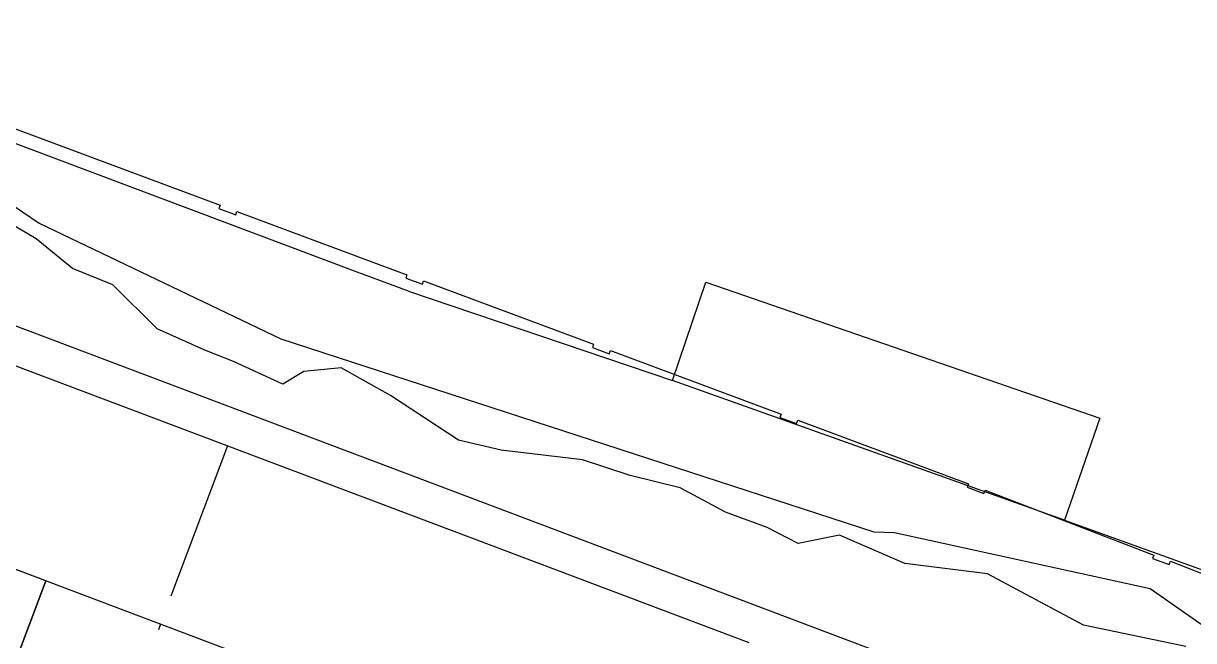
# Model space of a CAD drawing. Header units: millimetres. Extents: x 521005098 to 522149999836, y 174611071 to 175300000107.
# Drawn here: x 521987053830 to 522026399073, y 175143642369 to 175164379600 of the extents above; entities that cross this region are included whole.
import ezdxf

# ---------------------------------------------------------------- set-up
doc = ezdxf.new("R2010")
doc.units = ezdxf.units.MM
doc.header["$LTSCALE"] = 200
for name, color, linetype in [('0-35TEXT', 3, 'Continuous'), ('siteplan$0$0-35TEXT', 3, 'Continuous'), ('siteplan$0$siteplan$0$14', 1, 'Continuous'), ('siteplan$0$siteplan$0$19', 1, 'Continuous'), ('siteplan$0$siteplan$0$26', 1, 'Continuous'), ('siteplan$0$siteplan$0$57', 1, 'Continuous'), ('siteplan$0$siteplan$0$60', 1, 'Continuous'), ('siteplan$0$siteplan$0$9', 1, 'Continuous')]:
    doc.layers.add(name, color=color, linetype=linetype)
doc.layers.get('siteplan$0$0-35TEXT').off()

# ---------------------------------------------------------------- blocks, each defined once
blk = doc.blocks.new('siteplan$0$siteplan')
at = {"layer": 'siteplan$0$siteplan$0$14', "color": 8}
for p, q in [((21508.88, 75052.38), (21510, 75055.69)), ((21510, 75055.69), (21523.25, 75051.12)), ((21522.06, 75047.69), (21508.88, 75052.38)), ((21523.25, 75051.12), (21522.06, 75047.69))]:
    blk.add_line(p, q, dxfattribs=at)
at = {"layer": 'siteplan$0$siteplan$0$19', "color": 8}
for p, q in [((21484.677, 75061.625), (21493.672, 75058.274)), ((21483.551, 75060.38), (21487.582, 75057.672)), ((21493.672, 75058.274), (21493.63, 75058.162)), ((21493.63, 75058.162), (21494.192, 75057.952)), ((21494.192, 75057.952), (21494.234, 75058.065)), ((21494.234, 75058.065), (21499.949, 75055.936)), ((21487.582, 75057.672), (21495.705, 75053.779)), ((21499.949, 75055.936), (21499.907, 75055.824)), ((21499.907, 75055.824), (21500.469, 75055.614)), ((21500.469, 75055.614), (21500.511, 75055.727)), ((21500.511, 75055.727), (21506.226, 75053.598)), ((21495.705, 75053.779), (21515.648, 75047.301)), ((21506.226, 75053.598), (21506.184, 75053.485)), ((21506.184, 75053.485), (21506.746, 75053.276)), ((21506.746, 75053.276), (21506.788, 75053.388)), ((21506.788, 75053.388), (21512.527, 75051.255)), ((21512.527, 75051.255), (21512.485, 75051.142)), ((21512.485, 75051.142), (21513.048, 75050.933)), ((21513.048, 75050.933), (21513.09, 75051.046)), ((21513.09, 75051.046), (21518.829, 75048.912)), ((21518.829, 75048.912), (21518.787, 75048.799)), ((21518.787, 75048.799), (21519.349, 75048.59)), ((21519.349, 75048.59), (21519.391, 75048.702)), ((21519.391, 75048.702), (21525.059, 75046.518)), ((21515.648, 75047.301), (21516.344, 75047.279)), ((21516.344, 75047.279), (21524.938, 75045.388)), ((21525.059, 75046.518), (21525.017, 75046.406)), ((21525.017, 75046.406), (21525.579, 75046.196)), ((21525.579, 75046.196), (21525.621, 75046.309)), ((21525.621, 75046.309), (21531.845, 75043.871)), ((21524.938, 75045.388), (21527.339, 75043.718))]:
    blk.add_line(p, q, dxfattribs=at)
at = {"layer": 'siteplan$0$siteplan$0$26', "color": 8}
for p, q in [((21487.811, 75045.647), (21477.547, 75049.519)), ((21496.793, 75042.259), (21486.529, 75046.131)), ((21484.213, 75036.109), (21487.811, 75045.647)), ((21487.811, 75045.647), (21484.213, 75036.109)), ((21491.661, 75044.195), (21491.591, 75044.008))]:
    blk.add_line(p, q, dxfattribs=at)
at = {"layer": 'siteplan$0$siteplan$0$57', "color": 8}
for p, q in [((21590.021, 75015.268), (21475.873, 75058.326)), ((21487.487, 75057.146), (21486.522, 75057.713)), ((21488.704, 75056.14), (21487.487, 75057.146)), ((21490.061, 75055.6), (21488.704, 75056.14)), ((21491.548, 75054.112), (21490.061, 75055.6)), ((21493.151, 75053.399), (21491.548, 75054.112)), ((21494.116, 75053.017), (21493.151, 75053.399)), ((21495.773, 75052.261), (21494.116, 75053.017)), ((21496.486, 75052.687), (21495.773, 75052.261)), ((21497.742, 75052.808), (21496.486, 75052.687)), ((21499.401, 75051.879), (21497.742, 75052.808)), ((21501.68, 75050.372), (21499.401, 75051.879)), ((21503.115, 75050.045), (21501.68, 75050.372)), ((21505.849, 75049.718), (21503.115, 75050.045)), ((21507.452, 75049.19), (21505.849, 75049.718)), ((21509.131, 75048.772), (21507.452, 75049.19)), ((21510.662, 75047.959), (21509.131, 75048.772)), ((21512.06, 75047.438), (21510.662, 75047.959)), ((21513.109, 75046.909), (21512.06, 75047.438)), ((21514.494, 75047.189), (21513.109, 75046.909)), ((21516.688, 75046.233), (21514.494, 75047.189)), ((21519.467, 75045.889), (21516.688, 75046.233)), ((21522.701, 75044.166), (21519.467, 75045.889)), ((21526.134, 75043.44), (21522.701, 75044.166))]:
    blk.add_line(p, q, dxfattribs=at)
at = {"layer": 'siteplan$0$siteplan$0$60', "color": 8}
for p, q in [((21511.459, 75043.567), (21476.381, 75056.799)), ((21493.92, 75050.183), (21492.015, 75045.132))]:
    blk.add_line(p, q, dxfattribs=at)
at = {"layer": 'siteplan$0$siteplan$0$9', "color": 8}
for p, q in [((21498.19, 75056.06), (21476, 75064.38)), ((21500, 75055.38), (21498.19, 75056.06)), ((21500, 75055.38), (21508.88, 75052.38)), ((21522.06, 75047.69), (21529.5, 75045))]:
    blk.add_line(p, q, dxfattribs=at)
blk = doc.blocks.new('siteplan')
at = {"layer": 'siteplan$0$0-35TEXT', "xscale": 1000, "yscale": 1000, "zscale": 1000}
blk.add_blockref('siteplan$0$siteplan', (500000000, 100000000), dxfattribs=at)

msp = doc.modelspace()

# ---------------------------------------------------------------- block references
at = {"layer": '0-35TEXT', "xscale": 1000, "yscale": 1000, "zscale": 1000}
msp.add_blockref('siteplan', (500000094.73971, 99999891.38169), dxfattribs=at)

doc.saveas('drawing.dxf')
